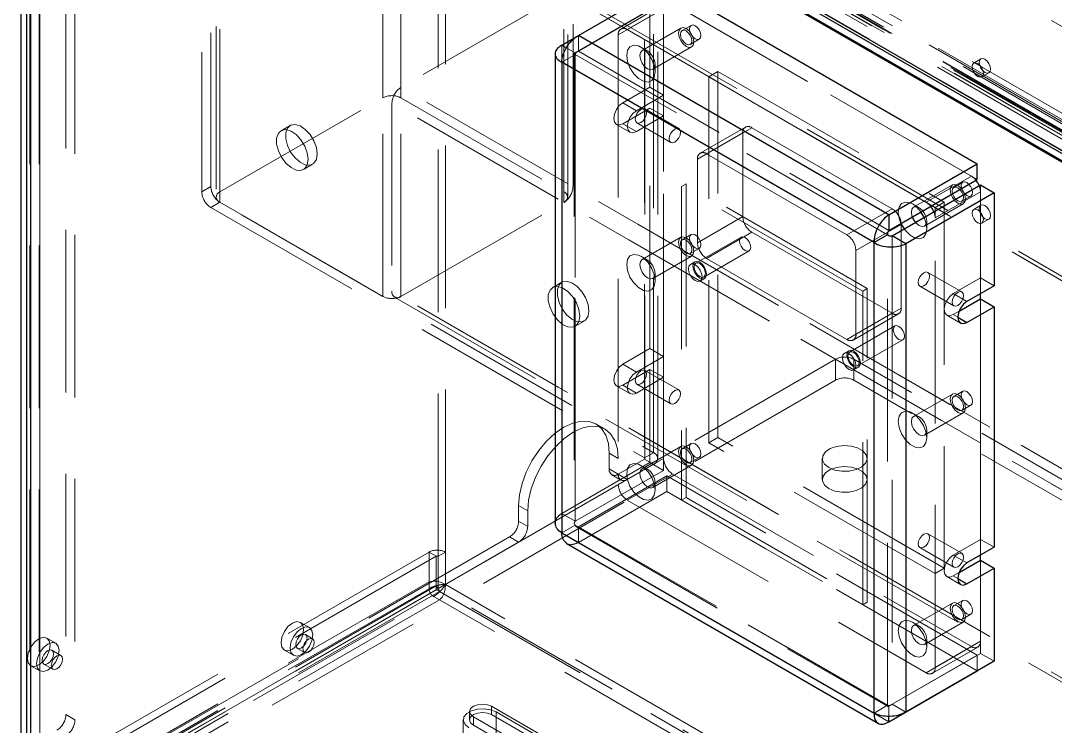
# Model space of a CAD drawing. Header units: millimetres. Extents: x 108 to 5832, y 144 to 4056.
# Drawn here: x 4050.6 to 4212.2, y 3086.9 to 3197.1 of the extents above; entities that cross this region are included whole.
import ezdxf

# ---------------------------------------------------------------- set-up
doc = ezdxf.new("R2010")
doc.units = ezdxf.units.MM
doc.header["$LTSCALE"] = 20
doc.linetypes.add('HIDDEN', pattern=[1.905, 1.27, -0.635])

msp = doc.modelspace()

# ---------------------------------------------------------------- linework, layer by layer
at = {"color": 1, "linetype": 'HIDDEN', "lineweight": 18}
for p, q in [((4107.21, 3185.07), (4107.21, 3707.66)), ((4110.04, 3185.07), (4110.04, 3707.66)), ((4081.75, 3170.38), (4081.75, 3692.96)), ((4135.49, 3170.38), (4135.49, 3692.96)), ((4081.17, 3691.52), (4081.17, 3169.56)), ((4081.75, 3168.75), (4081.75, 3691.33)), ((4135.49, 3168.75), (4135.49, 3691.33)), ((4136.08, 3169.56), (4136.08, 3691.52)), ((4080.34, 3690.52), (4080.34, 3171.2)), ((4107.21, 3154.05), (4107.21, 3676.64)), ((4110.04, 3154.05), (4110.04, 3676.64)), ((4149.49, 3652.23), (4149.49, 3129.64)), ((4148.08, 3651.25), (4148.08, 3128.66)), ((4148.08, 3651.25), (4148.08, 3128.82)), ((4148.14, 3128.74), (4148.14, 3651.33)), ((4150.14, 3128.74), (4150.14, 3651.33)), ((4149.49, 3650.43), (4149.49, 3127.84)), ((4116.97, 3114.13), (4116.97, 3623.65)), ((4078.92, 3611.32), (4078.92, 3170.38)), ((4115.83, 3113.48), (4115.83, 3597.36)), ((4057.71, 3583.56), (4057.71, 3088.74)), ((4059.12, 3582.75), (4059.12, 3087.92)), ((4052.05, 3581.11), (4052.05, 3082.22)), ((4052.19, 3582.01), (4052.19, 3083.92)), ((4053.55, 3581.11), (4053.55, 3083.02)), ((4053.61, 3083.11), (4053.61, 3581.2)), ((4053.61, 3581.03), (4053.61, 3082.94)), ((4079.64, 3273.33), (4294.18, 3149.48)), ((4064.19, 3266.08), (4282.55, 3140.02)), ((4282.65, 3140.02), (4064.29, 3266.07)), ((4280.52, 3142.53), (4065.84, 3266.46)), ((4065.84, 3266.14), (4285.75, 3139.18)), ((4067.26, 3266.95), (4287.17, 3140)), ((4281.83, 3139.04), (4063.69, 3264.97)), ((4064, 3265.97), (4282.36, 3139.91)), ((4282.51, 3139.19), (4064.15, 3265.25)), ((4282.71, 3139.88), (4064.36, 3265.93)), ((4064.36, 3265.61), (4282.71, 3139.56)), ((4283.91, 3139.03), (4065.42, 3265.16)), ((4065.52, 3264.94), (4284.02, 3138.8)), ((4065.76, 3264.95), (4284.25, 3138.82)), ((4284.48, 3138.94), (4065.98, 3265.07)), ((4281.93, 3142.04), (4067.4, 3265.89)), ((4062.23, 3264.06), (4280.55, 3138.03)), ((4284.48, 3138.12), (4065.98, 3264.26)), ((4280.78, 3136.21), (4062.29, 3262.35)), ((4135.49, 3201.41), (4110.04, 3186.71)), ((5316.36, 2519.71), (4135.49, 3201.41)), ((5317.36, 2519.81), (4136.49, 3201.51)), ((5317.77, 2518.89), (4136.91, 3200.59)), ((4136.91, 3171.2), (4136.91, 3200.59)), ((4137.26, 3192.08), (4151.05, 3200.04)), ((4137.76, 3194.82), (4148.93, 3201.26)), ((4137.76, 3192.37), (4151.55, 3200.33)), ((4151.46, 3199.9), (4144.39, 3195.82)), ((4152.46, 3199.8), (4145.39, 3195.72)), ((4148.93, 3186.73), (4148.93, 3201.26)), ((4151.05, 3185.51), (4151.05, 3200.04)), ((4151.55, 3200.33), (4200.05, 3172.33)), ((4199.13, 3172.86), (4152.46, 3199.8)), ((4143.98, 3194.9), (4151.05, 3198.98)), ((4151.05, 3198.98), (4151.05, 3128.76)), ((4143.98, 3194.9), (4143.98, 3124.68)), ((4192.06, 3168.78), (4145.39, 3195.72)), ((4153.73, 3195.96), (4147.69, 3192.47)), ((4155.37, 3196.39), (4153.96, 3195.58)), ((4135.14, 3193.3), (4135.14, 3120.15)), ((4137.76, 3194.82), (4137.76, 3192.37)), ((4155.21, 3193.41), (4156.62, 3194.23)), ((4137.26, 3191.84), (4135.14, 3190.62)), ((4135.87, 3192.88), (4137.26, 3192.08)), ((4137.11, 3191.96), (4137.11, 3118.64)), ((4137.26, 3118.93), (4137.26, 3192.08)), ((4186.05, 3163.67), (4137.26, 3191.84)), ((4137.26, 3191.84), (4137.26, 3118.35)), ((4137.76, 3192.37), (4186.26, 3164.37)), ((4148.54, 3192.39), (4147.51, 3192.98)), ((4149.39, 3189.53), (4155.43, 3193.02)), ((4149.74, 3189.12), (4149.74, 3190.31)), ((4200.63, 3191.16), (4199.5, 3190.5)), ((4158.12, 3188.37), (4159.53, 3189.19)), ((4159.53, 3189.19), (4194.89, 3168.78)), ((4159.53, 3132.03), (4159.53, 3189.19)), ((4200.75, 3188.34), (4201.88, 3188.99)), ((4158.12, 3131.21), (4158.12, 3188.37)), ((4158.12, 3188.37), (4193.47, 3167.96)), ((5290.9, 2505.01), (4110.04, 3186.71)), ((4148.93, 3186.73), (4144.68, 3184.29)), ((4151.05, 3185.51), (4146.81, 3183.06)), ((4148.93, 3186.73), (4151.05, 3185.51)), ((4081.75, 3170.38), (4107.21, 3185.07)), ((5289.49, 2502.56), (4108.62, 3184.26)), ((4108.62, 3184.26), (4108.62, 3154.87)), ((4110.04, 3185.07), (4135.49, 3170.38)), ((4144.68, 3184.29), (4146.81, 3183.06)), ((4144.68, 3181.02), (4148.93, 3183.47)), ((4146.81, 3179.79), (4151.05, 3182.24)), ((4153.44, 3180.27), (4148.14, 3183.33)), ((4148.93, 3183.47), (4151.05, 3182.24)), ((4148.93, 3145.91), (4148.93, 3183.47)), ((4151.05, 3144.68), (4151.05, 3182.24)), ((4092.73, 3180.76), (4091.32, 3179.94)), ((4143.68, 3180.92), (4145.81, 3179.7)), ((4144.68, 3181.02), (4146.81, 3179.79)), ((4146.89, 3181.16), (4152.19, 3178.1)), ((4163.84, 3180.51), (4156.77, 3176.43)), ((4157.77, 3176.33), (4164.84, 3180.41)), ((4186.76, 3167.75), (4164.84, 3180.41)), ((4163.42, 3179.59), (4156.35, 3175.51)), ((4163.42, 3179.59), (4163.42, 3166.53)), ((4156.35, 3175.51), (4156.35, 3162.44)), ((4179.69, 3163.67), (4157.77, 3176.33)), ((4094.82, 3173.88), (4096.23, 3174.7)), ((4192.06, 3168.78), (4199.13, 3172.86)), ((4080.34, 3171.2), (4078.92, 3170.38)), ((5317.77, 2489.49), (4136.91, 3171.2)), ((4153.88, 3171.22), (4154.58, 3171.63)), ((4182.16, 3154.89), (4153.88, 3171.22)), ((4153.88, 3171.22), (4153.88, 3122.23)), ((4182.87, 3155.3), (4154.58, 3171.63)), ((4154.58, 3171.63), (4154.58, 3122.64)), ((4196.16, 3171.47), (4190.11, 3167.98)), ((4197.8, 3171.9), (4196.39, 3171.08)), ((4200.55, 3171.46), (4200.55, 3156.94)), ((4200.55, 3170.41), (4193.47, 3166.33)), ((4197.64, 3168.92), (4199.05, 3169.73)), ((4200.55, 3154.49), (4200.55, 3170.41)), ((4080.34, 3167.93), (4081.75, 3168.75)), ((4080.34, 3167.93), (4148.08, 3128.82)), ((4081.75, 3168.75), (4149.49, 3129.64)), ((4107.21, 3154.05), (4081.75, 3168.75)), ((4110.04, 3154.05), (4135.49, 3168.75)), ((5316.36, 2487.05), (4135.49, 3168.75)), ((4186.76, 3167.75), (4179.69, 3163.67)), ((4190.96, 3167.9), (4189.94, 3168.49)), ((4191.81, 3165.04), (4197.86, 3168.53)), ((4193.47, 3167.96), (4194.89, 3168.78)), ((4193.47, 3167.96), (4193.47, 3166.33)), ((4194.89, 3168.78), (4194.89, 3111.62)), ((4200.63, 3168.29), (4199.5, 3167.64)), ((4156.35, 3162.44), (4163.42, 3166.53)), ((4192.17, 3164.63), (4192.17, 3165.82)), ((4193.47, 3096.1), (4193.47, 3166.33)), ((4200.75, 3165.48), (4201.88, 3166.13)), ((4181.1, 3161.22), (4188.17, 3165.3)), ((4188.17, 3152.24), (4188.17, 3165.3)), ((4153.73, 3163.3), (4147.69, 3159.81)), ((4155.37, 3163.73), (4153.96, 3162.91)), ((4163.15, 3163.32), (4156.08, 3159.24)), ((4164.84, 3164.08), (4157.77, 3160)), ((4164.84, 3164.08), (4186.76, 3151.42)), ((4186.05, 3090.19), (4186.05, 3163.67)), ((4186.76, 3163.5), (4186.76, 3090.35)), ((4155.21, 3160.75), (4156.62, 3161.56)), ((4157.33, 3157.08), (4164.4, 3161.16)), ((4181.1, 3148.16), (4181.1, 3161.22)), ((4148.54, 3159.73), (4147.51, 3160.32)), ((4149.39, 3156.87), (4155.43, 3160.36)), ((4155.96, 3159.46), (4155.25, 3159.05)), ((4157.77, 3160), (4179.69, 3147.34)), ((4197.64, 3154.75), (4192.33, 3157.81)), ((4135.16, 3156.27), (4133.74, 3155.45)), ((4149.74, 3156.46), (4149.74, 3157.65)), ((4156.75, 3156.45), (4157.45, 3156.86)), ((4200.55, 3156.94), (4196.3, 3154.49)), ((4200.55, 3156.94), (4202.67, 3155.71)), ((5289.49, 2473.17), (4108.62, 3154.87)), ((4182.16, 3154.89), (4182.87, 3155.3)), ((4182.16, 3105.9), (4182.16, 3154.89)), ((4182.87, 3106.31), (4182.87, 3155.3)), ((4191.08, 3155.65), (4196.39, 3152.59)), ((4196.3, 3154.49), (4198.42, 3153.26)), ((4109.04, 3153.95), (5289.9, 2472.25)), ((5290.9, 2472.35), (4110.04, 3154.05)), ((4200.55, 3153.67), (4200.55, 3116.11)), ((4200.55, 3113.66), (4200.55, 3153.67)), ((4179.69, 3147.34), (4186.76, 3151.42)), ((4180.69, 3147.24), (4187.76, 3151.32)), ((4188.17, 3152.24), (4181.1, 3148.16)), ((4196.3, 3151.22), (4197.2, 3151.74)), ((4137.24, 3149.39), (4138.66, 3150.21)), ((4195.3, 3151.12), (4197.42, 3149.9)), ((4196.3, 3151.22), (4197.01, 3150.81)), ((4187.19, 3149.44), (4180.12, 3145.36)), ((4181.37, 3143.2), (4188.44, 3147.28)), ((4148.93, 3145.91), (4144.68, 3143.46)), ((4148.93, 3145.91), (4151.05, 3144.68)), ((4180, 3145.58), (4179.29, 3145.17)), ((4177.92, 3144.25), (4053.47, 3072.41)), ((4144.68, 3143.46), (4146.81, 3142.23)), ((4151.05, 3144.68), (4146.81, 3142.23)), ((4177.92, 3144.25), (4177.92, 3140.99)), ((5344.64, 2472.35), (4180.75, 3144.25)), ((4180.75, 3140.99), (4180.75, 3144.25)), ((4144.68, 3140.19), (4148.93, 3142.64)), ((4153.44, 3139.44), (4148.14, 3142.5)), ((4148.93, 3142.64), (4151.05, 3141.42)), ((4148.93, 3128.11), (4148.93, 3142.64)), ((4180.79, 3142.57), (4181.5, 3142.98)), ((4177.92, 3140.99), (4053.47, 3069.14)), ((4143.68, 3140.09), (4145.81, 3138.87)), ((4144.68, 3140.19), (4146.81, 3138.97)), ((4146.81, 3138.97), (4151.05, 3141.42)), ((4146.89, 3140.33), (4152.19, 3137.27)), ((4151.05, 3126.89), (4151.05, 3141.42)), ((5344.64, 2469.08), (4180.75, 3140.99)), ((4196.16, 3138.81), (4190.11, 3135.32)), ((4197.8, 3139.24), (4196.39, 3138.42)), ((4197.64, 3136.26), (4199.05, 3137.07)), ((4190.96, 3135.24), (4189.94, 3135.83)), ((4191.81, 3132.38), (4197.86, 3135.87)), ((4141.91, 3133.32), (4140.49, 3134.14)), ((4158.12, 3131.21), (4159.53, 3132.03)), ((4194.89, 3111.62), (4159.53, 3132.03)), ((4192.17, 3131.97), (4192.17, 3133.15)), ((4153.73, 3130.64), (4147.69, 3127.15)), ((4155.37, 3131.07), (4153.96, 3130.25)), ((4193.47, 3110.8), (4158.12, 3131.21)), ((4143.98, 3128.74), (4142.56, 3129.56)), ((4142.56, 3129.56), (4142.56, 3127.11)), ((4151.05, 3128.76), (4143.98, 3124.68)), ((4148.08, 3128.66), (4143.98, 3126.29)), ((4149.49, 3129.64), (4148.08, 3128.82)), ((4148.08, 3128.66), (4149.49, 3127.84)), ((4155.21, 3128.09), (4156.62, 3128.9)), ((4175.83, 3128.74), (4175.83, 3125.48)), ((4182.83, 3125.48), (4182.83, 3128.74)), ((4135.14, 3120.15), (4148.93, 3128.11)), ((4142.56, 3127.11), (4143.98, 3126.29)), ((4149.49, 3127.84), (4145.39, 3125.48)), ((4148.54, 3127.07), (4147.51, 3127.66)), ((4151.05, 3126.89), (4148.93, 3128.11)), ((4149.39, 3124.21), (4155.43, 3127.7)), ((4137.26, 3118.93), (4151.05, 3126.89)), ((4137.76, 3118.06), (4151.55, 3126.02)), ((4142.98, 3126.19), (4144.39, 3125.38)), ((4145.39, 3125.48), (4143.98, 3126.29)), ((4145.39, 3122.23), (4152.46, 3126.31)), ((4200.05, 3098.03), (4151.55, 3126.02)), ((4151.55, 3126.02), (4151.55, 3123.57)), ((4152.46, 3126.31), (4199.13, 3099.37)), ((4149.74, 3123.8), (4149.74, 3124.99)), ((4137.76, 3115.61), (4151.55, 3123.57)), ((4145.39, 3122.23), (4192.06, 3095.29)), ((4200.05, 3095.58), (4151.55, 3123.57)), ((4153.88, 3122.23), (4154.58, 3122.64)), ((4153.88, 3122.23), (4182.16, 3105.9)), ((4154.58, 3122.64), (4182.87, 3106.31)), ((4129.83, 3120.58), (4128.42, 3121.39)), ((4128.42, 3118.95), (4128.42, 3121.39)), ((4129.83, 3118.13), (4129.83, 3120.58)), ((4129.83, 3118.13), (4128.42, 3118.95)), ((4135.14, 3120.15), (4137.26, 3118.93)), ((4137.26, 3118.35), (4135.14, 3117.13)), ((4137.26, 3118.35), (4186.05, 3090.19)), ((4137.44, 3118.08), (4186.08, 3090)), ((4186.26, 3090.07), (4137.76, 3118.06)), ((4137.76, 3115.61), (4137.76, 3118.06)), ((4127.01, 3116.5), (4052.05, 3073.23)), ((4127.01, 3116.5), (4128.42, 3115.68)), ((4197.64, 3113.93), (4192.33, 3116.99)), ((4200.55, 3116.11), (4196.3, 3113.66)), ((4200.55, 3116.11), (4202.67, 3114.88)), ((4114.42, 3114.13), (4053.33, 3078.86)), ((4128.42, 3115.68), (4053.47, 3072.41)), ((4114.42, 3114.13), (4115.55, 3113.48)), ((4114.42, 3109.48), (4114.42, 3114.13)), ((4115.83, 3113.48), (4116.97, 3114.13)), ((4116.97, 3109.07), (4116.97, 3114.13)), ((4137.76, 3115.61), (4186.26, 3087.62)), ((4191.08, 3114.82), (4196.39, 3111.76)), ((4115.55, 3113.48), (4054.46, 3078.21)), ((4115.55, 3113.48), (4115.55, 3108.83)), ((4115.83, 3108.41), (4115.83, 3113.48)), ((4196.3, 3113.66), (4198.42, 3112.44)), ((4200.55, 3112.84), (4200.55, 3098.31)), ((4200.55, 3100.19), (4200.55, 3112.84)), ((4193.47, 3110.8), (4194.89, 3111.62)), ((4196.3, 3110.39), (4197.2, 3110.91)), ((4114.42, 3109.48), (4053.33, 3074.21)), ((4114.42, 3109.48), (4115, 3109.6)), ((4114.42, 3109.48), (4114.42, 3108.41)), ((4115, 3109.6), (4115.69, 3109.58)), ((4115.69, 3109.58), (4116.38, 3109.4)), ((4116.38, 3109.4), (4116.97, 3109.07)), ((4195.3, 3110.29), (4197.42, 3109.07)), ((4196.3, 3110.39), (4197.01, 3109.99)), ((4114.42, 3108.41), (4053.33, 3073.14)), ((4115.55, 3108.25), (4054.46, 3072.98)), ((4115.55, 3108.83), (4058.28, 3075.76)), ((4116.05, 3107.96), (4065.28, 3078.65)), ((4115.55, 3108.83), (4115.55, 3108.25)), ((4116.05, 3107.96), (4115.55, 3108.25)), ((4115.65, 3108.7), (4115.69, 3108.66)), ((4115.77, 3108.54), (4115.8, 3108.48)), ((4115.8, 3108.48), (4115.83, 3108.41)), ((4308.03, 2997.46), (4115.83, 3108.41)), ((4116.02, 3108.06), (4116.02, 3108.05)), ((4116.02, 3108.05), (4116.03, 3108.01)), ((4116.03, 3108.01), (4116.05, 3107.96)), ((4116.05, 3107.96), (4308.03, 2997.14)), ((4116.77, 3107.71), (4116.45, 3107.1)), ((4116.96, 3108.4), (4116.77, 3107.71)), ((4116.97, 3109.07), (4116.96, 3108.4)), ((5281.15, 2437), (4116.97, 3109.07)), ((4054.03, 3071.92), (4115.13, 3107.19)), ((4116.05, 3106.66), (4065.28, 3077.35)), ((4116.05, 3106.66), (4115.13, 3107.19)), ((4116.45, 3107.1), (4116.05, 3106.66)), ((5279.51, 2435), (4116.05, 3106.66)), ((4182.16, 3105.9), (4182.87, 3106.31)), ((4196.16, 3106.15), (4190.11, 3102.66)), ((4197.8, 3106.58), (4196.39, 3105.76)), ((4197.64, 3103.59), (4199.05, 3104.41)), ((4095.73, 3102.33), (4094.32, 3103.15)), ((4190.96, 3102.57), (4189.94, 3103.17)), ((4191.81, 3099.71), (4197.86, 3103.2)), ((4096.24, 3100.6), (4095.1, 3101.25)), ((4056.13, 3099.89), (4054.72, 3100.7)), ((4192.17, 3099.31), (4192.17, 3100.49)), ((4193.47, 3096.1), (4200.55, 3100.19)), ((4056.92, 3097.99), (4055.51, 3098.8)), ((4091.82, 3098.82), (4093.23, 3098)), ((4093.85, 3099.09), (4094.99, 3098.43)), ((4186.76, 3090.35), (4200.55, 3098.31)), ((4186.76, 3090.35), (4200.05, 3098.03)), ((4199.13, 3099.37), (4192.06, 3095.29)), ((4193.06, 3095.19), (4200.13, 3099.27)), ((4200.05, 3098.03), (4200.05, 3095.58)), ((4200.55, 3098.31), (4202.67, 3097.09)), ((4052.22, 3096.37), (4053.63, 3095.56)), ((4054.26, 3096.64), (4055.67, 3095.82)), ((4209.03, 3041.06), (4124.18, 3090.04)), ((4124.18, 3088.74), (4124.18, 3090.04)), ((4186.05, 3090.19), (4183.93, 3088.96)), ((4186.26, 3090.07), (4186.55, 3090.23)), ((4186.26, 3088.47), (4186.26, 3090.07)), ((4188.88, 3089.13), (4186.76, 3090.35)), ((4059.12, 3087.92), (4057.71, 3088.74)), ((4120.76, 3089.23), (4120.76, 3087.92)), ((4121.35, 3088.41), (4206.2, 3039.43)), ((4121.35, 3087.1), (4121.35, 3088.41)), ((4209.03, 3039.75), (4124.18, 3088.74)), ((4209.74, 3040.16), (4124.89, 3089.15)), ((4124.89, 3085.88), (4124.89, 3089.15)), ((4119.76, 3087.92), (4119.76, 3084.66)), ((4121.35, 3087.1), (4206.2, 3038.12))]:
    msp.add_line(p, q, dxfattribs=at)
at = {"color": 7, "linetype": 'Continuous', "lineweight": 25}
for p, q in [((4050.64, 3593.36), (4050.64, 3074.04)), ((4051.55, 3581.11), (4051.55, 3083.02)), ((4052.19, 3580.22), (4052.19, 3082.13)), ((4062.02, 3263.7), (4280.38, 3137.64)), ((4280.27, 3138.14), (4062.13, 3264.07)), ((4280.45, 3136.43), (4061.95, 3262.56)), ((4062.06, 3262.33), (4280.55, 3136.2)), ((4137.76, 3194.82), (4151.55, 3202.78)), ((4151.55, 3202.78), (4200.05, 3174.78)), ((4135.14, 3193.3), (4137.76, 3194.82)), ((4135.14, 3193.3), (4135.87, 3192.88)), ((4186.26, 3166.82), (4137.76, 3194.82)), ((4134.11, 3192.04), (4134.11, 3118.56)), ((4183.93, 3162.45), (4135.14, 3190.62)), ((4135.14, 3190.62), (4135.14, 3117.13)), ((4186.26, 3166.82), (4200.05, 3174.78)), ((4200.05, 3172.33), (4200.05, 3174.78)), ((4186.26, 3164.37), (4200.05, 3172.33)), ((4186.76, 3163.5), (4200.55, 3171.46)), ((4200.55, 3171.46), (4202.67, 3170.24)), ((4202.67, 3170.24), (4188.88, 3162.28)), ((4202.67, 3170.24), (4202.67, 3155.71)), ((4186.26, 3166.82), (4186.26, 3164.37)), ((4186.05, 3163.67), (4183.93, 3162.45)), ((4188.88, 3162.28), (4186.76, 3163.5)), ((4183.93, 3088.96), (4183.93, 3162.45)), ((4188.88, 3162.28), (4188.88, 3089.13)), ((4202.67, 3155.71), (4198.42, 3153.26)), ((4200.55, 3153.67), (4200.55, 3154.49)), ((4197.2, 3151.74), (4200.55, 3153.67)), ((4200.55, 3153.67), (4202.67, 3152.45)), ((4198.42, 3150), (4202.67, 3152.45)), ((4202.67, 3152.45), (4202.67, 3114.88)), ((4135.14, 3117.13), (4183.93, 3088.96)), ((4135.86, 3115.52), (4184.65, 3087.36)), ((4202.67, 3114.88), (4198.42, 3112.44)), ((4197.2, 3110.91), (4200.55, 3112.84)), ((4200.55, 3112.84), (4200.55, 3113.66)), ((4200.55, 3112.84), (4202.67, 3111.62)), ((4198.42, 3109.17), (4202.67, 3111.62)), ((4202.67, 3111.62), (4202.67, 3097.09)), ((4202.67, 3097.09), (4188.88, 3089.13)), ((4186.26, 3087.62), (4200.05, 3095.58)), ((4200.05, 3095.58), (4200.05, 3095.58)), ((4186.26, 3087.62), (4186.26, 3088.47))]:
    msp.add_line(p, q, dxfattribs=at)
at = {"color": 8, "linetype": 'Continuous', "lineweight": 25}
for p, q in [((4197.01, 3150.81), (4198.42, 3150)), ((4197.01, 3109.99), (4198.42, 3109.17))]:
    msp.add_line(p, q, dxfattribs=at)
at = {"color": 1, "linetype": 'HIDDEN', "lineweight": 18, "flags": 128}
for points in [[(4155.79, 3193.8), (4155.69, 3194.38), (4155.43, 3194.98), (4155.04, 3195.51), (4154.58, 3195.88), (4154.12, 3196.04), (4153.73, 3195.96), (4153.47, 3195.66), (4153.38, 3195.19), (4153.47, 3194.6), (4153.73, 3194), (4154.12, 3193.48), (4154.58, 3193.1), (4155.04, 3192.94), (4155.43, 3193.02), (4155.69, 3193.32), (4155.79, 3193.8)], [(4155.47, 3193.98), (4155.4, 3194.41), (4155.21, 3194.85), (4154.92, 3195.24), (4154.58, 3195.51), (4154.25, 3195.63), (4153.96, 3195.58), (4153.77, 3195.35), (4153.7, 3195), (4153.77, 3194.57), (4153.96, 3194.13), (4154.25, 3193.74), (4154.58, 3193.47), (4154.92, 3193.35), (4155.21, 3193.41), (4155.4, 3193.63), (4155.47, 3193.98)], [(4155.11, 3195.82), (4155.18, 3196.17), (4155.37, 3196.39), (4155.66, 3196.45), (4156, 3196.33), (4156.34, 3196.06), (4156.62, 3195.67), (4156.81, 3195.23), (4156.88, 3194.8), (4156.81, 3194.45), (4156.62, 3194.23), (4156.34, 3194.17), (4156, 3194.29), (4155.66, 3194.56), (4155.37, 3194.95), (4155.18, 3195.39), (4155.11, 3195.82)], [(4149.74, 3189.12), (4149.61, 3190.08), (4149.22, 3191.08), (4148.63, 3192), (4147.9, 3192.72), (4147.13, 3193.17), (4146.4, 3193.28), (4145.81, 3193.05), (4145.42, 3192.5), (4145.29, 3191.7), (4145.42, 3190.74), (4145.81, 3189.74), (4146.4, 3188.83), (4147.13, 3188.1), (4147.9, 3187.65), (4148.63, 3187.54), (4149.22, 3187.77), (4149.61, 3188.32), (4149.74, 3189.12)], [(4149.74, 3190.31), (4149.65, 3190.89), (4149.39, 3191.49), (4149, 3192.02), (4148.54, 3192.39), (4148.08, 3192.55), (4147.69, 3192.47), (4147.43, 3192.17), (4147.34, 3191.7), (4147.43, 3191.11), (4147.69, 3190.51), (4148.08, 3189.99), (4148.54, 3189.61), (4149, 3189.45), (4149.39, 3189.53), (4149.65, 3189.83), (4149.74, 3190.31)], [(4201.01, 3188.91), (4200.94, 3189.34), (4200.75, 3189.78), (4200.46, 3190.17), (4200.12, 3190.44), (4199.78, 3190.56), (4199.5, 3190.5), (4199.3, 3190.28), (4199.24, 3189.93), (4199.3, 3189.5), (4199.5, 3189.06), (4199.78, 3188.67), (4200.12, 3188.4), (4200.46, 3188.28), (4200.75, 3188.34), (4200.94, 3188.56), (4201.01, 3188.91)], [(4202.14, 3189.57), (4202.07, 3189.99), (4201.88, 3190.44), (4201.59, 3190.82), (4201.25, 3191.1), (4200.91, 3191.21), (4200.63, 3191.16), (4200.44, 3190.94), (4200.37, 3190.59), (4200.44, 3190.16), (4200.63, 3189.71), (4200.91, 3189.33), (4201.25, 3189.05), (4201.59, 3188.94), (4201.88, 3188.99), (4202.07, 3189.21), (4202.14, 3189.57)], [(4144.68, 3184.29), (4144.14, 3183.85), (4143.68, 3183.23), (4143.38, 3182.52), (4143.27, 3181.84), (4143.38, 3181.27), (4143.68, 3180.92), (4144.14, 3180.83), (4144.68, 3181.02)], [(4146.81, 3183.06), (4146.26, 3182.62), (4145.81, 3182.01), (4145.5, 3181.3), (4145.39, 3180.61), (4145.5, 3180.05), (4145.81, 3179.7), (4146.26, 3179.61), (4146.81, 3179.79)], [(4146.63, 3181.73), (4146.7, 3182.16), (4146.89, 3182.61), (4147.17, 3182.99), (4147.51, 3183.27), (4147.85, 3183.38), (4148.14, 3183.33), (4148.33, 3183.11), (4148.4, 3182.75), (4148.33, 3182.33), (4148.14, 3181.88), (4147.85, 3181.5), (4147.51, 3181.22), (4147.17, 3181.11), (4146.89, 3181.16), (4146.7, 3181.38), (4146.63, 3181.73)], [(4096.95, 3176.3), (4096.82, 3177.31), (4096.43, 3178.36), (4095.83, 3179.34), (4095.09, 3180.15), (4094.28, 3180.7), (4093.49, 3180.92), (4092.8, 3180.8), (4092.3, 3180.35), (4092.04, 3179.61), (4092.04, 3178.67), (4092.3, 3177.63), (4092.8, 3176.59), (4093.49, 3175.69), (4094.28, 3175), (4095.09, 3174.61), (4095.83, 3174.55), (4096.43, 3174.85), (4096.82, 3175.45), (4096.95, 3176.3)], [(4095.54, 3175.48), (4095.41, 3176.49), (4095.02, 3177.54), (4094.42, 3178.52), (4093.67, 3179.33), (4092.86, 3179.88), (4092.07, 3180.1), (4091.39, 3179.98), (4090.89, 3179.53), (4090.62, 3178.79), (4090.62, 3177.85), (4090.89, 3176.81), (4091.39, 3175.78), (4092.07, 3174.87), (4092.86, 3174.18), (4093.67, 3173.79), (4094.42, 3173.74), (4095.02, 3174.03), (4095.41, 3174.63), (4095.54, 3175.48)], [(4151.93, 3178.67), (4152, 3179.1), (4152.19, 3179.54), (4152.48, 3179.93), (4152.82, 3180.2), (4153.15, 3180.32), (4153.44, 3180.27), (4153.63, 3180.04), (4153.7, 3179.69), (4153.63, 3179.26), (4153.44, 3178.82), (4153.15, 3178.44), (4152.82, 3178.16), (4152.48, 3178.04), (4152.19, 3178.1), (4152, 3178.32), (4151.93, 3178.67)], [(4198.21, 3169.31), (4198.12, 3169.89), (4197.86, 3170.49), (4197.47, 3171.02), (4197.01, 3171.39), (4196.55, 3171.55), (4196.16, 3171.47), (4195.9, 3171.17), (4195.81, 3170.69), (4195.9, 3170.11), (4196.16, 3169.51), (4196.55, 3168.98), (4197.01, 3168.61), (4197.47, 3168.45), (4197.86, 3168.53), (4198.12, 3168.83), (4198.21, 3169.31)], [(4197.89, 3169.49), (4197.83, 3169.92), (4197.64, 3170.36), (4197.35, 3170.75), (4197.01, 3171.02), (4196.67, 3171.14), (4196.39, 3171.08), (4196.19, 3170.86), (4196.13, 3170.51), (4196.19, 3170.08), (4196.39, 3169.64), (4196.67, 3169.25), (4197.01, 3168.98), (4197.35, 3168.86), (4197.64, 3168.92), (4197.83, 3169.14), (4197.89, 3169.49)], [(4197.54, 3171.33), (4197.61, 3171.68), (4197.8, 3171.9), (4198.09, 3171.95), (4198.42, 3171.84), (4198.76, 3171.56), (4199.05, 3171.18), (4199.24, 3170.74), (4199.31, 3170.31), (4199.24, 3169.95), (4199.05, 3169.73), (4198.76, 3169.68), (4198.42, 3169.8), (4198.09, 3170.07), (4197.8, 3170.46), (4197.61, 3170.9), (4197.54, 3171.33)], [(4191.24, 3167.25), (4191.05, 3167.5), (4190.33, 3168.23), (4189.55, 3168.67), (4188.83, 3168.79), (4188.23, 3168.56), (4187.85, 3168.01), (4187.71, 3167.2), (4187.85, 3166.25), (4188.13, 3165.45)], [(4192.17, 3165.82), (4192.07, 3166.4), (4191.81, 3167), (4191.42, 3167.53), (4190.96, 3167.9), (4190.5, 3168.06), (4190.11, 3167.98), (4189.85, 3167.68), (4189.76, 3167.2), (4189.85, 3166.62), (4189.9, 3166.47)], [(4201.01, 3166.05), (4200.94, 3166.48), (4200.75, 3166.92), (4200.46, 3167.31), (4200.12, 3167.58), (4199.78, 3167.7), (4199.5, 3167.64), (4199.3, 3167.42), (4199.24, 3167.07), (4199.3, 3166.64), (4199.5, 3166.2), (4199.78, 3165.81), (4200.12, 3165.54), (4200.46, 3165.42), (4200.75, 3165.48), (4200.94, 3165.7), (4201.01, 3166.05)], [(4202.14, 3166.7), (4202.07, 3167.13), (4201.88, 3167.57), (4201.59, 3167.96), (4201.25, 3168.23), (4200.91, 3168.35), (4200.63, 3168.29), (4200.44, 3168.07), (4200.37, 3167.72), (4200.44, 3167.29), (4200.63, 3166.85), (4200.91, 3166.46), (4201.25, 3166.19), (4201.59, 3166.07), (4201.88, 3166.13), (4202.07, 3166.35), (4202.14, 3166.7)], [(4190.4, 3165.61), (4190.5, 3165.49), (4190.96, 3165.12), (4191.42, 3164.96), (4191.81, 3165.04), (4192.07, 3165.34), (4192.17, 3165.82)], [(4192.17, 3164.63), (4192.03, 3165.59), (4191.74, 3166.38)], [(4188.63, 3164.59), (4188.83, 3164.33), (4189.55, 3163.61), (4190.33, 3163.16), (4191.05, 3163.05), (4191.65, 3163.28), (4192.03, 3163.83), (4192.17, 3164.63)], [(4155.79, 3161.14), (4155.69, 3161.72), (4155.43, 3162.32), (4155.04, 3162.85), (4154.58, 3163.22), (4154.12, 3163.38), (4153.73, 3163.3), (4153.47, 3163), (4153.38, 3162.52), (4153.47, 3161.94), (4153.73, 3161.34), (4154.12, 3160.81), (4154.58, 3160.44), (4155.04, 3160.28), (4155.43, 3160.36), (4155.69, 3160.66), (4155.79, 3161.14)], [(4155.47, 3161.32), (4155.4, 3161.75), (4155.21, 3162.19), (4154.92, 3162.58), (4154.58, 3162.85), (4154.25, 3162.97), (4153.96, 3162.91), (4153.77, 3162.69), (4153.7, 3162.34), (4153.77, 3161.91), (4153.96, 3161.47), (4154.25, 3161.08), (4154.58, 3160.81), (4154.92, 3160.69), (4155.21, 3160.75), (4155.4, 3160.97), (4155.47, 3161.32)], [(4155.11, 3163.16), (4155.18, 3163.51), (4155.37, 3163.73), (4155.66, 3163.79), (4156, 3163.67), (4156.34, 3163.39), (4156.62, 3163.01), (4156.81, 3162.57), (4156.88, 3162.14), (4156.81, 3161.79), (4156.62, 3161.56), (4156.34, 3161.51), (4156, 3161.63), (4155.66, 3161.9), (4155.37, 3162.29), (4155.18, 3162.73), (4155.11, 3163.16)], [(4164.66, 3161.73), (4164.59, 3162.16), (4164.4, 3162.6), (4164.11, 3162.99), (4163.78, 3163.26), (4163.44, 3163.38), (4163.15, 3163.32), (4162.96, 3163.1), (4162.89, 3162.75), (4162.96, 3162.32), (4163.15, 3161.88), (4163.44, 3161.49), (4163.78, 3161.22), (4164.11, 3161.1), (4164.4, 3161.16), (4164.59, 3161.38), (4164.66, 3161.73)], [(4149.74, 3156.46), (4149.61, 3157.42), (4149.22, 3158.42), (4148.63, 3159.33), (4147.9, 3160.06), (4147.13, 3160.51), (4146.4, 3160.62), (4145.81, 3160.39), (4145.42, 3159.84), (4145.29, 3159.03), (4145.42, 3158.08), (4145.81, 3157.08), (4146.4, 3156.16), (4147.13, 3155.44), (4147.9, 3154.99), (4148.63, 3154.88), (4149.22, 3155.11), (4149.61, 3155.66), (4149.74, 3156.46)], [(4149.74, 3157.65), (4149.65, 3158.23), (4149.39, 3158.83), (4149, 3159.36), (4148.54, 3159.73), (4148.08, 3159.89), (4147.69, 3159.81), (4147.43, 3159.51), (4147.34, 3159.03), (4147.43, 3158.45), (4147.69, 3157.85), (4148.08, 3157.32), (4148.54, 3156.95), (4149, 3156.79), (4149.39, 3156.87), (4149.65, 3157.17), (4149.74, 3157.65)], [(4157.77, 3157.55), (4157.68, 3158.06), (4157.45, 3158.59), (4157.11, 3159.06), (4156.71, 3159.38), (4156.3, 3159.52), (4155.96, 3159.46), (4155.73, 3159.19), (4155.64, 3158.77), (4155.73, 3158.25), (4155.96, 3157.72), (4156.3, 3157.26), (4156.71, 3156.93), (4157.11, 3156.79), (4157.45, 3156.86), (4157.68, 3157.12), (4157.77, 3157.55)], [(4157.06, 3157.14), (4156.98, 3157.65), (4156.75, 3158.18), (4156.4, 3158.65), (4156, 3158.97), (4155.59, 3159.12), (4155.25, 3159.05), (4155.02, 3158.78), (4154.94, 3158.36), (4155.02, 3157.85), (4155.25, 3157.32), (4155.59, 3156.85), (4156, 3156.52), (4156.4, 3156.38), (4156.75, 3156.45), (4156.98, 3156.72), (4157.06, 3157.14)], [(4157.59, 3157.65), (4157.52, 3158.08), (4157.33, 3158.52), (4157.04, 3158.91), (4156.71, 3159.18), (4156.37, 3159.3), (4156.08, 3159.24), (4155.89, 3159.02), (4155.82, 3158.67), (4155.89, 3158.24), (4156.08, 3157.8), (4156.37, 3157.41), (4156.71, 3157.14), (4157.04, 3157.02), (4157.33, 3157.08), (4157.52, 3157.3), (4157.59, 3157.65)], [(4192.59, 3157.24), (4192.52, 3157.59), (4192.33, 3157.81), (4192.05, 3157.87), (4191.71, 3157.75), (4191.37, 3157.48), (4191.08, 3157.09), (4190.89, 3156.65), (4190.82, 3156.22), (4190.89, 3155.87), (4191.08, 3155.65), (4191.37, 3155.59), (4191.71, 3155.71), (4192.05, 3155.98), (4192.33, 3156.37), (4192.52, 3156.81), (4192.59, 3157.24)], [(4139.38, 3151.81), (4139.25, 3152.81), (4138.86, 3153.86), (4138.26, 3154.85), (4137.51, 3155.66), (4136.7, 3156.2), (4135.91, 3156.43), (4135.23, 3156.31), (4134.73, 3155.85), (4134.46, 3155.12), (4134.46, 3154.18), (4134.73, 3153.13), (4135.23, 3152.1), (4135.91, 3151.19), (4136.7, 3150.51), (4137.51, 3150.12), (4138.26, 3150.06), (4138.86, 3150.35), (4139.25, 3150.96), (4139.38, 3151.81)], [(4137.97, 3150.99), (4137.83, 3152), (4137.44, 3153.05), (4136.85, 3154.03), (4136.1, 3154.84), (4135.29, 3155.39), (4134.5, 3155.61), (4133.82, 3155.49), (4133.32, 3155.04), (4133.05, 3154.3), (4133.05, 3153.36), (4133.32, 3152.32), (4133.82, 3151.29), (4134.5, 3150.38), (4135.29, 3149.69), (4136.1, 3149.3), (4136.85, 3149.25), (4137.44, 3149.54), (4137.83, 3150.14), (4137.97, 3150.99)], [(4196.3, 3154.49), (4195.76, 3154.05), (4195.3, 3153.43), (4195, 3152.72), (4194.89, 3152.04), (4195, 3151.47), (4195.3, 3151.12), (4195.76, 3151.03), (4196.3, 3151.22)], [(4197.89, 3154.18), (4197.83, 3154.53), (4197.64, 3154.75), (4197.35, 3154.81), (4197.01, 3154.69), (4196.67, 3154.42), (4196.39, 3154.03), (4196.19, 3153.59), (4196.13, 3153.16), (4196.19, 3152.81), (4196.39, 3152.59), (4196.67, 3152.53), (4197.01, 3152.65), (4197.35, 3152.92), (4197.64, 3153.31), (4197.83, 3153.75), (4197.89, 3154.18)], [(4188.7, 3147.85), (4188.63, 3148.28), (4188.44, 3148.72), (4188.16, 3149.11), (4187.82, 3149.38), (4187.48, 3149.5), (4187.19, 3149.44), (4187, 3149.22), (4186.93, 3148.87), (4187, 3148.44), (4187.19, 3148), (4187.48, 3147.61), (4187.82, 3147.34), (4188.16, 3147.22), (4188.44, 3147.28), (4188.63, 3147.5), (4188.7, 3147.85)], [(4181.1, 3143.26), (4181.02, 3143.77), (4180.79, 3144.3), (4180.45, 3144.77), (4180.04, 3145.1), (4179.63, 3145.24), (4179.29, 3145.17), (4179.06, 3144.91), (4178.98, 3144.48), (4179.06, 3143.97), (4179.29, 3143.44), (4179.63, 3142.97), (4180.04, 3142.65), (4180.45, 3142.5), (4180.79, 3142.57), (4181.02, 3142.84), (4181.1, 3143.26)], [(4181.81, 3143.67), (4181.73, 3144.18), (4181.5, 3144.71), (4181.15, 3145.18), (4180.75, 3145.5), (4180.34, 3145.64), (4180, 3145.58), (4179.77, 3145.31), (4179.69, 3144.89), (4179.77, 3144.38), (4180, 3143.85), (4180.34, 3143.38), (4180.75, 3143.05), (4181.15, 3142.91), (4181.5, 3142.98), (4181.73, 3143.24), (4181.81, 3143.67)], [(4181.63, 3143.77), (4181.56, 3144.2), (4181.37, 3144.64), (4181.08, 3145.03), (4180.75, 3145.3), (4180.41, 3145.42), (4180.12, 3145.36), (4179.93, 3145.14), (4179.86, 3144.79), (4179.93, 3144.36), (4180.12, 3143.92), (4180.41, 3143.53), (4180.75, 3143.26), (4181.08, 3143.14), (4181.37, 3143.2), (4181.56, 3143.42), (4181.63, 3143.77)], [(4144.68, 3143.46), (4144.14, 3143.02), (4143.68, 3142.4), (4143.38, 3141.7), (4143.27, 3141.01), (4143.38, 3140.45), (4143.68, 3140.09), (4144.14, 3140), (4144.68, 3140.19)], [(4146.81, 3142.23), (4146.26, 3141.8), (4145.81, 3141.18), (4145.5, 3140.47), (4145.39, 3139.78), (4145.5, 3139.22), (4145.81, 3138.87), (4146.26, 3138.78), (4146.81, 3138.97)], [(4146.63, 3140.91), (4146.7, 3141.34), (4146.89, 3141.78), (4147.17, 3142.17), (4147.51, 3142.44), (4147.85, 3142.56), (4148.14, 3142.5), (4148.33, 3142.28), (4148.4, 3141.93), (4148.33, 3141.5), (4148.14, 3141.06), (4147.85, 3140.67), (4147.51, 3140.4), (4147.17, 3140.28), (4146.89, 3140.33), (4146.7, 3140.56), (4146.63, 3140.91)], [(4151.93, 3137.85), (4152, 3138.28), (4152.19, 3138.72), (4152.48, 3139.1), (4152.82, 3139.38), (4153.15, 3139.49), (4153.44, 3139.44), (4153.63, 3139.22), (4153.7, 3138.87), (4153.63, 3138.44), (4153.44, 3137.99), (4153.15, 3137.61), (4152.82, 3137.34), (4152.48, 3137.22), (4152.19, 3137.27), (4152, 3137.49), (4151.93, 3137.85)], [(4198.21, 3136.64), (4198.12, 3137.23), (4197.86, 3137.83), (4197.47, 3138.36), (4197.01, 3138.73), (4196.55, 3138.89), (4196.16, 3138.81), (4195.9, 3138.51), (4195.81, 3138.03), (4195.9, 3137.45), (4196.16, 3136.85), (4196.55, 3136.32), (4197.01, 3135.95), (4197.47, 3135.79), (4197.86, 3135.87), (4198.12, 3136.17), (4198.21, 3136.64)], [(4197.89, 3136.83), (4197.83, 3137.26), (4197.64, 3137.7), (4197.35, 3138.09), (4197.01, 3138.36), (4196.67, 3138.48), (4196.39, 3138.42), (4196.19, 3138.2), (4196.13, 3137.85), (4196.19, 3137.42), (4196.39, 3136.98), (4196.67, 3136.59), (4197.01, 3136.32), (4197.35, 3136.2), (4197.64, 3136.26), (4197.83, 3136.48), (4197.89, 3136.83)], [(4197.54, 3138.67), (4197.61, 3139.02), (4197.8, 3139.24), (4198.09, 3139.29), (4198.42, 3139.18), (4198.76, 3138.9), (4199.05, 3138.52), (4199.24, 3138.07), (4199.31, 3137.64), (4199.24, 3137.29), (4199.05, 3137.07), (4198.76, 3137.02), (4198.42, 3137.13), (4198.09, 3137.41), (4197.8, 3137.79), (4197.61, 3138.24), (4197.54, 3138.67)], [(4192.17, 3131.97), (4192.03, 3132.93), (4191.65, 3133.92), (4191.05, 3134.84), (4190.33, 3135.57), (4189.55, 3136.01), (4188.83, 3136.13), (4188.23, 3135.89), (4187.85, 3135.34), (4187.71, 3134.54), (4187.85, 3133.59), (4188.23, 3132.59), (4188.83, 3131.67), (4189.55, 3130.95), (4190.33, 3130.5), (4191.05, 3130.39), (4191.65, 3130.62), (4192.03, 3131.17), (4192.17, 3131.97)], [(4192.17, 3133.15), (4192.07, 3133.74), (4191.81, 3134.34), (4191.42, 3134.87), (4190.96, 3135.24), (4190.5, 3135.4), (4190.11, 3135.32), (4189.85, 3135.02), (4189.76, 3134.54), (4189.85, 3133.96), (4190.11, 3133.36), (4190.5, 3132.83), (4190.96, 3132.46), (4191.42, 3132.3), (4191.81, 3132.38), (4192.07, 3132.68), (4192.17, 3133.15)], [(4128.42, 3121.39), (4128.56, 3123.07), (4128.96, 3124.83), (4129.61, 3126.62), (4130.49, 3128.36), (4131.56, 3130), (4132.79, 3131.46), (4134.11, 3132.69), (4135.49, 3133.64), (4136.87, 3134.28), (4138.2, 3134.58), (4139.42, 3134.53), (4140.49, 3134.14), (4141.37, 3133.41), (4142.02, 3132.37), (4142.43, 3131.07), (4142.56, 3129.56)], [(4129.83, 3120.58), (4129.97, 3122.25), (4130.37, 3124.01), (4131.03, 3125.8), (4131.91, 3127.55), (4132.98, 3129.18), (4134.2, 3130.64), (4135.53, 3131.87), (4136.91, 3132.83), (4138.29, 3133.47), (4139.61, 3133.77), (4140.83, 3133.72), (4141.91, 3133.32), (4142.79, 3132.59), (4143.44, 3131.56), (4143.84, 3130.26), (4143.98, 3128.74)], [(4155.79, 3128.48), (4155.69, 3129.06), (4155.43, 3129.66), (4155.04, 3130.19), (4154.58, 3130.56), (4154.12, 3130.72), (4153.73, 3130.64), (4153.47, 3130.34), (4153.38, 3129.86), (4153.47, 3129.28), (4153.73, 3128.68), (4154.12, 3128.15), (4154.58, 3127.78), (4155.04, 3127.62), (4155.43, 3127.7), (4155.69, 3128), (4155.79, 3128.48)], [(4155.47, 3128.66), (4155.4, 3129.09), (4155.21, 3129.53), (4154.92, 3129.92), (4154.58, 3130.19), (4154.25, 3130.31), (4153.96, 3130.25), (4153.77, 3130.03), (4153.7, 3129.68), (4153.77, 3129.25), (4153.96, 3128.81), (4154.25, 3128.42), (4154.58, 3128.15), (4154.92, 3128.03), (4155.21, 3128.09), (4155.4, 3128.31), (4155.47, 3128.66)], [(4155.11, 3130.5), (4155.18, 3130.85), (4155.37, 3131.07), (4155.66, 3131.12), (4156, 3131.01), (4156.34, 3130.73), (4156.62, 3130.35), (4156.81, 3129.9), (4156.88, 3129.48), (4156.81, 3129.12), (4156.62, 3128.9), (4156.34, 3128.85), (4156, 3128.97), (4155.66, 3129.24), (4155.37, 3129.62), (4155.18, 3130.07), (4155.11, 3130.5)], [(4176.86, 3127.31), (4177.8, 3126.93), (4178.9, 3126.74), (4180.05, 3126.76), (4181.12, 3127.01), (4182, 3127.44), (4182.59, 3128.01), (4182.83, 3128.66), (4182.69, 3129.32), (4182.18, 3129.92), (4181.37, 3130.39), (4180.33, 3130.68), (4179.19, 3130.76), (4178.06, 3130.62), (4177.07, 3130.28), (4176.33, 3129.78), (4175.91, 3129.16), (4175.86, 3128.49), (4176.19, 3127.85), (4176.86, 3127.31)], [(4149.74, 3123.8), (4149.61, 3124.76), (4149.22, 3125.76), (4148.63, 3126.67), (4147.9, 3127.4), (4147.13, 3127.84), (4146.4, 3127.96), (4145.81, 3127.73), (4145.42, 3127.18), (4145.29, 3126.37), (4145.42, 3125.42), (4145.81, 3124.42), (4146.4, 3123.5), (4147.13, 3122.78), (4147.9, 3122.33), (4148.63, 3122.22), (4149.22, 3122.45), (4149.61, 3123), (4149.74, 3123.8)], [(4149.74, 3124.99), (4149.65, 3125.57), (4149.39, 3126.17), (4149, 3126.7), (4148.54, 3127.07), (4148.08, 3127.23), (4147.69, 3127.15), (4147.43, 3126.85), (4147.34, 3126.37), (4147.43, 3125.79), (4147.69, 3125.19), (4148.08, 3124.66), (4148.54, 3124.29), (4149, 3124.13), (4149.39, 3124.21), (4149.65, 3124.51), (4149.74, 3124.99)], [(4176.86, 3124.05), (4177.8, 3123.66), (4178.9, 3123.47), (4180.05, 3123.5), (4181.12, 3123.74), (4182, 3124.17), (4182.59, 3124.74), (4182.83, 3125.39), (4182.69, 3126.05), (4182.18, 3126.65), (4181.37, 3127.12), (4180.33, 3127.41), (4179.19, 3127.49), (4178.06, 3127.36), (4177.07, 3127.02), (4176.33, 3126.51), (4175.91, 3125.89), (4175.86, 3125.23), (4176.19, 3124.59), (4176.86, 3124.05)], [(4192.59, 3116.41), (4192.52, 3116.77), (4192.33, 3116.99), (4192.05, 3117.04), (4191.71, 3116.93), (4191.37, 3116.65), (4191.08, 3116.27), (4190.89, 3115.82), (4190.82, 3115.39), (4190.89, 3115.04), (4191.08, 3114.82), (4191.37, 3114.77), (4191.71, 3114.88), (4192.05, 3115.16), (4192.33, 3115.54), (4192.52, 3115.99), (4192.59, 3116.41)], [(4196.3, 3113.66), (4195.76, 3113.22), (4195.3, 3112.6), (4195, 3111.9), (4194.89, 3111.21), (4195, 3110.65), (4195.3, 3110.29), (4195.76, 3110.21), (4196.3, 3110.39)], [(4197.89, 3113.35), (4197.83, 3113.71), (4197.64, 3113.93), (4197.35, 3113.98), (4197.01, 3113.86), (4196.67, 3113.59), (4196.39, 3113.2), (4196.19, 3112.76), (4196.13, 3112.33), (4196.19, 3111.98), (4196.39, 3111.76), (4196.67, 3111.7), (4197.01, 3111.82), (4197.35, 3112.1), (4197.64, 3112.48), (4197.83, 3112.92), (4197.89, 3113.35)], [(4198.21, 3103.98), (4198.12, 3104.57), (4197.86, 3105.17), (4197.47, 3105.69), (4197.01, 3106.07), (4196.55, 3106.23), (4196.16, 3106.15), (4195.9, 3105.85), (4195.81, 3105.37), (4195.9, 3104.79), (4196.16, 3104.19), (4196.55, 3103.66), (4197.01, 3103.29), (4197.47, 3103.13), (4197.86, 3103.2), (4198.12, 3103.5), (4198.21, 3103.98)], [(4197.54, 3106), (4197.61, 3106.36), (4197.8, 3106.58), (4198.09, 3106.63), (4198.42, 3106.51), (4198.76, 3106.24), (4199.05, 3105.85), (4199.24, 3105.41), (4199.31, 3104.98), (4199.24, 3104.63), (4199.05, 3104.41), (4198.76, 3104.36), (4198.42, 3104.47), (4198.09, 3104.75), (4197.8, 3105.13), (4197.61, 3105.57), (4197.54, 3106)], [(4197.89, 3104.17), (4197.83, 3104.6), (4197.64, 3105.04), (4197.35, 3105.42), (4197.01, 3105.7), (4196.67, 3105.82), (4196.39, 3105.76), (4196.19, 3105.54), (4196.13, 3105.19), (4196.19, 3104.76), (4196.39, 3104.32), (4196.67, 3103.93), (4197.01, 3103.66), (4197.35, 3103.54), (4197.64, 3103.59), (4197.83, 3103.82), (4197.89, 3104.17)], [(4091.3, 3099.96), (4091.43, 3100.82), (4091.82, 3101.71), (4092.39, 3102.48), (4093.07, 3103.03), (4093.74, 3103.26), (4094.32, 3103.15), (4094.7, 3102.71), (4094.83, 3102.01), (4094.7, 3101.15), (4094.32, 3100.26), (4093.74, 3099.49), (4093.07, 3098.94), (4092.39, 3098.71), (4091.82, 3098.82), (4091.43, 3099.26), (4091.3, 3099.96)], [(4192.17, 3099.31), (4192.03, 3100.27), (4191.65, 3101.26), (4191.05, 3102.18), (4190.33, 3102.9), (4189.55, 3103.35), (4188.83, 3103.47), (4188.23, 3103.23), (4187.85, 3102.68), (4187.71, 3101.88), (4187.85, 3100.92), (4188.23, 3099.93), (4188.83, 3099.01), (4189.55, 3098.29), (4190.33, 3097.84), (4191.05, 3097.72), (4191.65, 3097.96), (4192.03, 3098.51), (4192.17, 3099.31)], [(4092.71, 3099.15), (4092.85, 3100.01), (4093.23, 3100.89), (4093.8, 3101.66), (4094.48, 3102.21), (4095.16, 3102.44), (4095.73, 3102.33), (4096.11, 3101.89), (4096.25, 3101.19), (4096.11, 3100.33), (4095.73, 3099.45), (4095.16, 3098.67), (4094.48, 3098.13), (4093.8, 3097.89), (4093.23, 3098), (4092.85, 3098.44), (4092.71, 3099.15)], [(4093.6, 3099.66), (4093.66, 3100.09), (4093.85, 3100.53), (4094.14, 3100.92), (4094.48, 3101.19), (4094.82, 3101.31), (4095.1, 3101.25), (4095.3, 3101.03), (4095.36, 3100.68), (4095.3, 3100.25), (4095.1, 3099.81), (4094.82, 3099.42), (4094.48, 3099.15), (4094.14, 3099.03), (4093.85, 3099.09), (4093.66, 3099.31), (4093.6, 3099.66)], [(4192.17, 3100.49), (4192.07, 3101.08), (4191.81, 3101.68), (4191.42, 3102.2), (4190.96, 3102.58), (4190.5, 3102.73), (4190.11, 3102.66), (4189.85, 3102.36), (4189.76, 3101.88), (4189.85, 3101.3), (4190.11, 3100.7), (4190.5, 3100.17), (4190.96, 3099.8), (4191.42, 3099.64), (4191.81, 3099.71), (4192.07, 3100.01), (4192.17, 3100.49)], [(4051.7, 3097.52), (4051.83, 3098.38), (4052.22, 3099.26), (4052.79, 3100.03), (4053.47, 3100.58), (4054.14, 3100.82), (4054.72, 3100.7), (4055.1, 3100.26), (4055.24, 3099.56), (4055.1, 3098.7), (4054.72, 3097.82), (4054.14, 3097.04), (4053.47, 3096.5), (4052.79, 3096.26), (4052.22, 3096.37), (4051.83, 3096.81), (4051.7, 3097.52)], [(4053.11, 3096.7), (4053.25, 3097.56), (4053.63, 3098.44), (4054.21, 3099.22), (4054.88, 3099.76), (4055.56, 3100), (4056.13, 3099.89), (4056.51, 3099.45), (4056.65, 3098.74), (4056.51, 3097.88), (4056.13, 3097), (4055.56, 3096.23), (4054.88, 3095.68), (4054.21, 3095.45), (4053.63, 3095.56), (4053.25, 3096), (4053.11, 3096.7)], [(4096.49, 3100.03), (4096.43, 3100.38), (4096.24, 3100.6), (4095.95, 3100.65), (4095.61, 3100.54), (4095.27, 3100.26), (4094.99, 3099.88), (4094.79, 3099.43), (4094.73, 3099), (4094.79, 3098.65), (4094.99, 3098.43), (4095.27, 3098.38), (4095.61, 3098.49), (4095.95, 3098.77), (4096.24, 3099.15), (4096.43, 3099.6), (4096.49, 3100.03)], [(4054, 3097.21), (4054.07, 3097.64), (4054.26, 3098.08), (4054.54, 3098.47), (4054.88, 3098.74), (4055.22, 3098.86), (4055.51, 3098.8), (4055.7, 3098.58), (4055.77, 3098.23), (4055.7, 3097.8), (4055.51, 3097.36), (4055.22, 3096.97), (4054.88, 3096.7), (4054.54, 3096.58), (4054.26, 3096.64), (4054.07, 3096.86), (4054, 3097.21)], [(4057.18, 3097.42), (4057.11, 3097.77), (4056.92, 3097.99), (4056.63, 3098.04), (4056.3, 3097.93), (4055.96, 3097.65), (4055.67, 3097.27), (4055.48, 3096.83), (4055.41, 3096.4), (4055.48, 3096.04), (4055.67, 3095.82), (4055.96, 3095.77), (4056.3, 3095.89), (4056.63, 3096.16), (4056.92, 3096.54), (4057.11, 3096.99), (4057.18, 3097.42)], [(4124.18, 3090.04), (4123.53, 3090.29), (4122.76, 3090.38), (4122, 3090.29), (4121.35, 3090.04), (4120.92, 3089.67), (4120.76, 3089.23), (4120.92, 3088.79), (4121.35, 3088.41)], [(4124.89, 3089.15), (4124.03, 3089.49), (4123.03, 3089.65), (4121.99, 3089.59), (4121.04, 3089.34), (4120.31, 3088.91), (4119.87, 3088.37), (4119.78, 3087.77), (4120.05, 3087.19), (4120.64, 3086.7)], [(4124.18, 3088.74), (4123.53, 3088.99), (4122.76, 3089.08), (4122, 3088.99), (4121.35, 3088.74), (4120.92, 3088.36), (4120.76, 3087.92), (4120.92, 3087.48), (4121.35, 3087.1)]]:
    msp.add_lwpolyline(points, dxfattribs=at)
at = {"color": 7, "linetype": 'Continuous', "lineweight": 25, "flags": 128}
for points in [[(4189.9, 3166.47), (4190.11, 3166.02), (4190.4, 3165.61)], [(4191.74, 3166.38), (4191.65, 3166.59), (4191.24, 3167.25)], [(4188.13, 3165.45), (4188.23, 3165.25), (4188.63, 3164.59)], [(4198.42, 3153.26), (4197.88, 3152.83), (4197.42, 3152.21), (4197.12, 3151.5), (4197.01, 3150.81), (4197.12, 3150.25), (4197.42, 3149.9), (4197.88, 3149.81), (4198.42, 3150)], [(4198.42, 3112.44), (4197.88, 3112), (4197.42, 3111.38), (4197.12, 3110.67), (4197.01, 3109.99), (4197.12, 3109.42), (4197.42, 3109.07), (4197.88, 3108.98), (4198.42, 3109.17)]]:
    msp.add_lwpolyline(points, dxfattribs=at)
at = {"color": 1, "linetype": 'HIDDEN', "lineweight": 18}
for centre, radius, start, end in [((4144.84, 3195.04), 0.873, 50.7953, 189.2125), ((4108.62, 3182.34), 3.07, 62.609, 117.3907), ((4111.69, 3184.12), 3.07, 122.606, 177.3935), ((4164.28, 3179.73), 0.873, 50.7976, 189.2131), ((4157.21, 3175.65), 0.873, 50.7976, 189.2131), ((4197.76, 3170.6), 2.64, 37.7533, 58.7603), ((4083.41, 3171.33), 3.07, 182.6047, 237.3948), ((4133.84, 3171.33), 3.07, 302.6053, 357.3955), ((4197.91, 3170.35), 2.64, 1.2383, 22.2534), ((4081.99, 3170.52), 3.07, 182.6047, 237.3948), ((4082.06, 3169.56), 0.873, 110.784, 249.216), ((4135.18, 3169.56), 0.873, 290.7828, 69.2179), ((4185.1, 3165.16), 3.07, 2.6049, 57.3941), ((4190.69, 3166.52), 2.64, 37.7533, 58.7603), ((4166.49, 3166.67), 3.07, 182.6072, 237.3928), ((4190.84, 3166.27), 2.64, 1.2383, 22.2534), ((4178.03, 3161.08), 3.07, 2.6049, 57.3941), ((4159.42, 3162.58), 3.07, 182.6072, 237.3928), ((4109.48, 3154.73), 0.873, 170.7857, 309.2021), ((4108.62, 3156.78), 3.07, 242.61, 297.39), ((4187.31, 3152.1), 0.873, 230.8003, 9.2134), ((4180.24, 3148.02), 0.873, 230.8003, 9.2134), ((4179.33, 3141.52), 3.07, 62.6087, 117.3916), ((4179.33, 3138.26), 3.07, 62.6087, 117.3916), ((4148.05, 3128.74), 0.0873, 290.7767, 69.2085), ((4149.15, 3128.74), 0.961, 290.7859, 69.2154), ((4154.12, 3128.9), 3.07, 182.6048, 237.3962), ((4143.43, 3126.97), 0.873, 170.7847, 309.2031), ((4144.84, 3126.15), 0.873, 170.7847, 309.2031), ((4147.05, 3124.82), 3.07, 182.6048, 237.3962), ((4125.35, 3119.08), 3.07, 302.6054, 357.3956), ((4126.76, 3118.27), 3.07, 302.6054, 357.3956), ((4115.69, 3111.67), 2.77, 62.6088, 117.3912), ((4115.69, 3113.2), 0.307, 62.6015, 117.3936), ((4115.96, 3108.48), 1.54, 182.6017, 237.3963), ((4199.68, 3100.05), 0.873, 230.7946, 9.2161), ((4192.61, 3095.96), 0.873, 230.7946, 9.2161), ((4054.64, 3088.88), 3.07, 302.6043, 357.3957), ((4056.05, 3088.06), 3.07, 302.6043, 357.3957)]:
    msp.add_arc(centre, radius, start, end, dxfattribs=at)
at = {"color": 7, "linetype": 'Continuous', "lineweight": 25}
for centre in [(4197.17, 3170.1), (4190.1, 3166.01)]:
    msp.add_arc(centre, 3.42, 21.5812, 38.4188, dxfattribs=at)
for points, knots in [([(4135.14, 3193.3), (4134.85, 3193.11), (4134.28, 3192.72), (4134.03, 3191.96), (4134.28, 3191.2), (4134.85, 3190.81), (4135.14, 3190.62)], [0, 0, 0, 0, 0.25, 0.499997, 0.750004, 1, 1, 1, 1]), ([(4135.14, 3190.62), (4135.19, 3191), (4135.29, 3191.78), (4135.9, 3193.04), (4136.75, 3194.15), (4137.42, 3194.59), (4137.76, 3194.82)], [0, 0, 0, 0, 0.2500061, 0.5000027, 0.7499993, 1, 1, 1, 1]), ([(4186.26, 3166.82), (4185.94, 3166.58), (4185.32, 3166.11), (4184.54, 3164.95), (4184, 3163.66), (4183.95, 3162.85), (4183.93, 3162.45)], [0, 0, 0, 0, 0.250001, 0.499997, 0.749994, 1, 1, 1, 1]), ([(4186.26, 3164.37), (4186.22, 3164.33), (4186.15, 3164.25), (4186.07, 3164.07), (4186.03, 3163.86), (4186.04, 3163.74), (4186.05, 3163.67)], [0, 0, 0, 0, 0.250025, 0.499988, 0.74994, 1, 1, 1, 1]), ([(4186.05, 3163.67), (4186.1, 3163.64), (4186.2, 3163.56), (4186.4, 3163.5), (4186.6, 3163.48), (4186.71, 3163.5), (4186.76, 3163.5)], [0, 0, 0, 0, 0.2499868, 0.4999548, 0.7499922, 1, 1, 1, 1]), ([(4183.93, 3162.45), (4184.29, 3162.27), (4185.01, 3161.91), (4186.4, 3161.73), (4187.79, 3161.83), (4188.52, 3162.13), (4188.88, 3162.28)], [0, 0, 0, 0, 0.249998, 0.499997, 0.749997, 1, 1, 1, 1]), ([(4135.14, 3117.13), (4134.84, 3117.35), (4134.26, 3117.79), (4134.16, 3118.36), (4134.11, 3118.64)], [0, 0, 0, 0, 0.499991, 1, 1, 1, 1]), ([(4135.94, 3115.48), (4135.72, 3115.66), (4135.28, 3116.03), (4135.18, 3116.76), (4135.14, 3117.13)], [0, 0, 0, 0, 0.499671, 1, 1, 1, 1]), ([(4188.88, 3089.13), (4188.52, 3088.95), (4187.79, 3088.59), (4186.4, 3088.41), (4185.01, 3088.51), (4184.29, 3088.81), (4183.93, 3088.96)], [0, 0, 0, 0, 0.250004, 0.500003, 0.750002, 1, 1, 1, 1]), ([(4183.93, 3088.96), (4183.95, 3088.61), (4184, 3087.92), (4184.54, 3087.33), (4185.32, 3087.16), (4185.94, 3087.46), (4186.26, 3087.62)], [0, 0, 0, 0, 0.249997, 0.500003, 0.75, 1, 1, 1, 1])]:
    msp.add_open_spline(points, degree=3, knots=knots, dxfattribs=at)
at = {"color": 1, "linetype": 'HIDDEN', "lineweight": 18}
for points, knots in [([(4137.26, 3192.08), (4137.22, 3192.06), (4137.14, 3192.03), (4137.1, 3191.96), (4137.14, 3191.89), (4137.22, 3191.86), (4137.26, 3191.84)], [0, 0, 0, 0, 0.250013, 0.500003, 0.750022, 1, 1, 1, 1]), ([(4137.26, 3191.84), (4137.28, 3191.89), (4137.31, 3191.99), (4137.43, 3192.15), (4137.58, 3192.29), (4137.7, 3192.34), (4137.76, 3192.37)], [0, 0, 0, 0, 0.250046, 0.500003, 0.749989, 1, 1, 1, 1]), ([(4134.11, 3118.64), (4134.16, 3118.92), (4134.26, 3119.48), (4134.84, 3119.93), (4135.14, 3120.15)], [0, 0, 0, 0, 0.4999975, 1, 1, 1, 1]), ([(4137.26, 3118.35), (4137.22, 3118.4), (4137.14, 3118.48), (4137.1, 3118.64), (4137.14, 3118.8), (4137.22, 3118.88), (4137.26, 3118.93)], [0, 0, 0, 0, 0.249993, 0.499988, 0.749972, 1, 1, 1, 1]), ([(4137.76, 3118.06), (4137.7, 3118.05), (4137.58, 3118.02), (4137.43, 3118.07), (4137.31, 3118.18), (4137.28, 3118.29), (4137.26, 3118.35)], [0, 0, 0, 0, 0.250013, 0.500003, 0.750022, 1, 1, 1, 1]), ([(4137.76, 3115.61), (4137.43, 3115.49), (4136.77, 3115.23), (4136.12, 3115.27), (4135.94, 3115.48), (4135.94, 3115.48)], [0, 0, 0, 0, 0.499663, 0.999323, 1, 1, 1, 1]), ([(4116.97, 3109.07), (4116.96, 3109.07), (4116.96, 3109.07), (4116.96, 3109.07), (4116.95, 3109.07), (4116.95, 3109.07), (4116.79, 3109.08), (4116.45, 3109.06), (4115.84, 3108.96), (4115.37, 3108.82), (4114.98, 3108.68), (4114.7, 3108.56), (4114.49, 3108.46), (4114.42, 3108.41), (4114.42, 3108.41)], [0, 0, 0, 0, 0.002904, 0.003347, 0.005682, 0.007716, 0.008223, 0.2478, 0.465329, 0.683633, 0.728594, 0.894025, 0.99998, 1, 1, 1, 1]), ([(4115.13, 3107.19), (4115.13, 3107.19), (4115.2, 3107.23), (4115.4, 3107.36), (4115.64, 3107.54), (4115.96, 3107.81), (4116.31, 3108.15), (4116.6, 3108.49), (4116.76, 3108.73), (4116.83, 3108.83), (4116.89, 3108.93), (4116.92, 3108.98), (4116.94, 3109.02), (4116.95, 3109.04), (4116.96, 3109.05), (4116.96, 3109.05), (4116.96, 3109.05), (4116.96, 3109.05), (4116.96, 3109.06), (4116.96, 3109.06), (4116.96, 3109.06), (4116.96, 3109.06), (4116.97, 3109.07)], [0, 0, 0, 0, 0.00002, 0.10588, 0.27116, 0.316085, 0.534173, 0.760888, 0.798597, 0.884635, 0.927342, 0.957831, 0.975324, 0.985494, 0.991441, 0.991667, 0.991795, 0.992309, 0.994334, 0.996666, 0.997109, 1, 1, 1, 1]), ([(4115.55, 3108.83), (4115.57, 3108.8), (4115.6, 3108.77), (4115.64, 3108.72), (4115.65, 3108.7)], [0, 0, 0, 0, 0.6664077, 1, 1, 1, 1]), ([(4115.55, 3108.25), (4115.56, 3108.26), (4115.59, 3108.27), (4115.64, 3108.3), (4115.71, 3108.34), (4115.77, 3108.37), (4115.81, 3108.4), (4115.83, 3108.41), (4115.83, 3108.41), (4115.83, 3108.41)], [0, 0, 0, 0, 0.135886, 0.27115, 0.470195, 0.747933, 0.869581, 0.993021, 1, 1, 1, 1]), ([(4115.69, 3108.66), (4115.69, 3108.66), (4115.72, 3108.62), (4115.75, 3108.58), (4115.77, 3108.54), (4115.77, 3108.54)], [0, 0, 0, 0, 0.061569, 0.969593, 1, 1, 1, 1]), ([(4115.83, 3108.41), (4115.86, 3108.37), (4115.9, 3108.31), (4115.93, 3108.25), (4115.94, 3108.23)], [0, 0, 0, 0, 0.6662294, 1, 1, 1, 1]), ([(4115.94, 3108.23), (4115.95, 3108.21), (4115.98, 3108.15), (4116, 3108.09), (4116.02, 3108.06)], [0, 0, 0, 0, 0.333519, 1, 1, 1, 1]), ([(4186.05, 3090.19), (4186.04, 3090.14), (4186.03, 3090.05), (4186.07, 3089.99), (4186.15, 3089.98), (4186.22, 3090.04), (4186.26, 3090.07)], [0, 0, 0, 0, 0.249993, 0.500007, 0.749972, 1, 1, 1, 1]), ([(4186.76, 3090.35), (4186.71, 3090.32), (4186.6, 3090.24), (4186.4, 3090.18), (4186.2, 3090.16), (4186.1, 3090.18), (4186.05, 3090.19)], [0, 0, 0, 0, 0.250022, 0.5000547, 0.749999, 1, 1, 1, 1])]:
    msp.add_open_spline(points, degree=3, knots=knots, dxfattribs=at)

doc.saveas('drawing.dxf')
